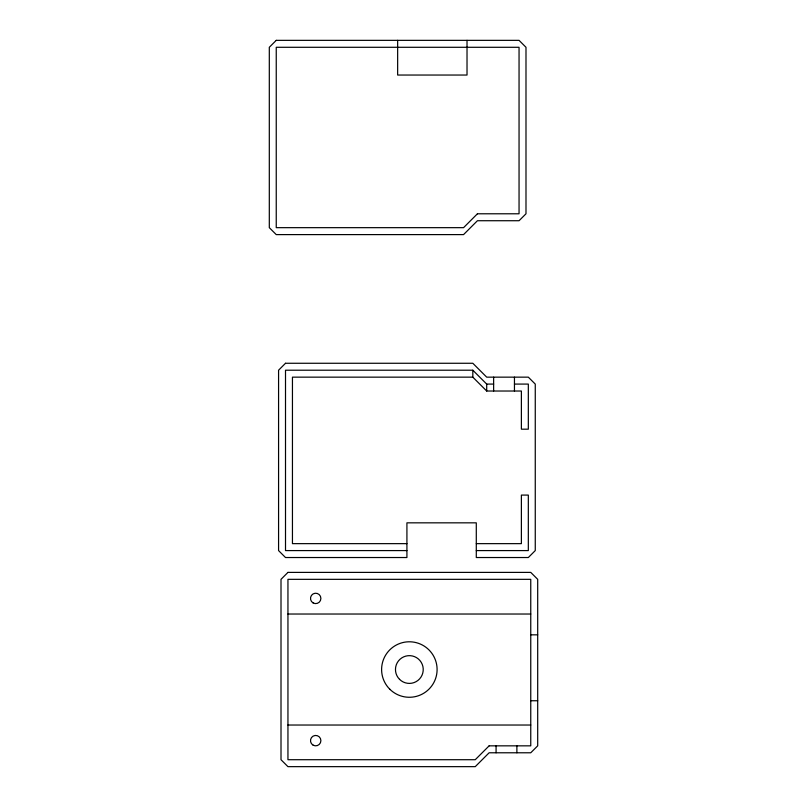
<?xml version="1.0" encoding="UTF-8"?>
<svg xmlns="http://www.w3.org/2000/svg" width="807" height="807" viewBox="0 0 807 807"><rect width="100%" height="100%" fill="white"/><g stroke="black" fill="none" stroke-linecap="round" stroke-linejoin="round"><path stroke-width="1.21" d="M493.632 384.082L486.702 384.082L472.821 370.211L285.507 370.211L285.507 550.586L406.92 550.586M514.452 384.082L528.323 384.082L528.323 429.183L521.383 429.183L521.383 391.022L486.702 391.022L472.821 377.151L292.447 377.151L292.447 543.646L406.92 543.646M476.291 543.646L521.383 543.646L521.383 495.084L528.323 495.084L528.323 550.586L476.291 550.586M287.948 614.026L530.754 614.026M530.754 634.837L537.694 634.837M530.754 700.748L537.694 700.748M287.948 725.029L530.754 725.029M516.884 745.839L516.884 752.78M514.452 377.151L514.452 391.022M496.073 745.839L496.073 752.78M493.632 377.151L493.632 391.022M486.702 384.082L486.702 391.022M472.821 370.211L472.821 377.151M467.021 40.35L467.021 75.041L397.649 75.041L397.649 40.35M276.246 40.35L269.306 47.29L269.306 227.665L276.246 234.605L463.561 234.605L477.431 220.725L519.052 220.725L525.993 213.784L525.993 47.29L519.052 40.35L276.246 40.35M285.507 363.271L278.576 370.211L278.576 550.586L285.507 557.526L406.92 557.526L406.92 522.835L476.291 522.835L476.291 557.526L528.323 557.526L535.263 550.586L535.263 384.082L528.323 377.151L486.702 377.151L472.821 363.271L285.507 363.271M477.431 213.784L463.561 227.665L276.246 227.665L276.246 47.29L519.052 47.29L519.052 213.784L477.431 213.784M287.948 572.395L281.007 579.335L281.007 759.71L287.948 766.65L475.252 766.65L489.133 752.78L530.754 752.78L537.694 745.839L537.694 579.335L530.754 572.395L287.948 572.395M489.133 745.839L475.252 759.71L287.948 759.71L287.948 579.335L530.754 579.335L530.754 745.839L489.133 745.839M389.731 689.148A27.751 27.751 0 0 0 436.153 676.71A27.751 27.751 0 0 0 402.168 642.725A27.751 27.751 0 0 0 389.731 689.148M399.536 679.333A13.87 13.87 0 0 0 422.757 673.119A13.87 13.87 0 0 0 405.76 656.121A13.87 13.87 0 0 0 399.536 679.333M313.096 745.143A5.205 5.205 0 0 0 320.893 740.634A5.205 5.205 0 0 0 313.096 736.125A5.205 5.205 0 0 0 313.096 745.143M313.096 602.92A5.205 5.205 0 0 0 320.893 598.411A5.205 5.205 0 0 0 313.096 593.912A5.205 5.205 0 0 0 313.096 602.92"/></g></svg>
